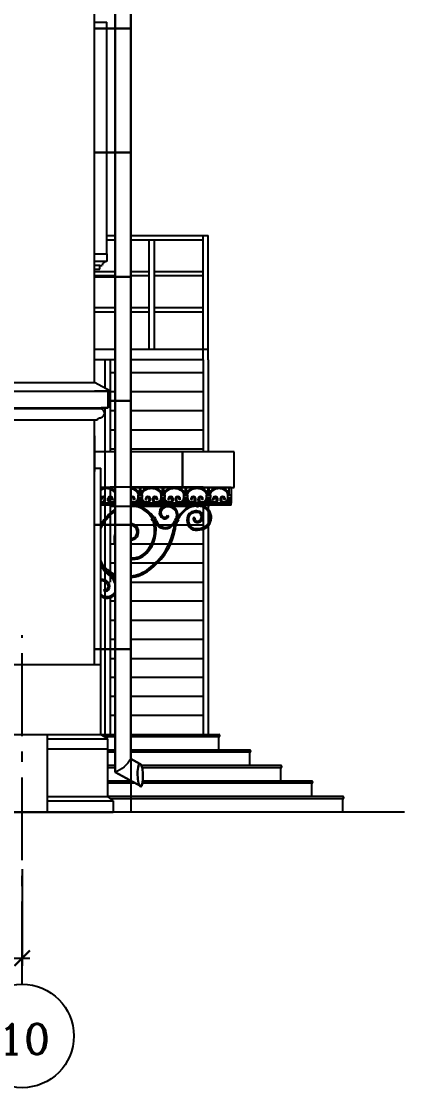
# Model space of a CAD drawing. Header units: millimetres. Extents: x 60 to 102290, y 34 to 65730.
# Drawn here: x 44572 to 48278, y 48708 to 59019 of the extents above; entities that cross this region are included whole.
import ezdxf

# ---------------------------------------------------------------- set-up
doc = ezdxf.new("R2010")
doc.units = ezdxf.units.MM
doc.linetypes.add('GOST2.303 6', pattern=[12, 8, -1.5, 1, -1.5])
doc.layers.add('axes', color=40, linetype='GOST2.303 6')
doc.layers.add('dim', color=4, linetype='Continuous')
doc.styles.add('GOST 2.304', font='romanc.shx', dxfattribs={"oblique": 15})
doc.dimstyles.new('SPDS', dxfattribs={"dimscale": 100, "dimtxt": 2.5, "dimasz": 1.5, "dimexe": 0.75, "dimexo": 0.625, "dimtad": 1, "dimdec": 0, "dimrnd": 0.001, "dimtxsty": 'GOST 2.304', "dimblk": 'ARCHTICK', "dimcen": 2.5, "dimdle": 0.75, "dimadec": 0, "dimazin": 2, "dimtfac": 0.75, "dimtdec": 0, "dimtmove": 1, "dimatfit": 3, "dimfxl": 1.25, "dimtolj": 1, "dimarcsym": 0})

# ---------------------------------------------------------------- blocks, each defined once
blk = doc.blocks.new('129')
at = {"lineweight": 25, "ltscale": 100}
blk.add_line((210662, 160223), (210512, 160223), dxfattribs=at)
at = {"lineweight": 30, "ltscale": 100}
for p, q in [((211010, 159114), (211360, 159114)), ((211010, 157914), (211360, 157914)), ((211010, 156714), (211360, 156714)), ((211010, 155514), (211230, 155514)), ((211010, 154314), (211360, 154314)), ((211010, 153114), (211360, 153114))]:
    blk.add_line(p, q, dxfattribs=at)
at = {"lineweight": 25, "ltscale": 100}
for points in [[(210397, 160463), (210397, 160363), (210777, 160363), (210777, 160462)], [(210512, 160223), (210397, 160363), (210397, 160462), (210777, 160462), (210777, 160363), (210662, 160223), (210512, 160223)]]:
    blk.add_lwpolyline(points, dxfattribs=at)
at = {"lineweight": 30, "ltscale": 100}
for points in [[(210921, 152004), (211010, 152053), (211010, 152415), (211010, 155830), (211010, 155830), (211010, 155830), (211010, 155830), (211010, 159816), (210512, 160088), (210512, 160223), (210397, 160363), (210397, 160462), (210777, 160462), (210777, 160363), (210662, 160223), (210662, 160149), (211160, 159878), (211160, 155787), (211160, 155787), (211160, 155787), (211160, 155787), (211160, 152390), (211160, 151924), (210913, 151787)], [(211200, 160211), (210785, 159939)]]:
    blk.add_lwpolyline(points, dxfattribs=at)
at = {"lineweight": 25, "ltscale": 100}
for centre, radius, start, end in [((210529, 160260), 173, 264.337, 320.0463), ((211014, 160019), 203, 268.6861, 315.6973), ((211268, 152200), 297, 209.7272, 248.6919)]:
    blk.add_arc(centre, radius, start, end, dxfattribs=at)
at = {"lineweight": 30, "ltscale": 100}
for centre, radius, start, end in [((211516, 151882), 624, 173.814, 185.2682), ((210574, 151906), 370, 346.3312, 9.5673)]:
    blk.add_arc(centre, radius, start, end, dxfattribs=at)
blk.add_ellipse((210917, 151929), major_axis=(4.3, 74.9), ratio=0.306968, start_param=-1.017227, end_param=1.316959, dxfattribs=at)
at = {"lineweight": 30, "ltscale": 100, "extrusion": (0, 0, -1)}
blk.add_ellipse((210917, 151861), major_axis=(4.3, 74.9), ratio=0.306968, start_param=2.163889, end_param=4.180241, dxfattribs=at)
blk = doc.blocks.new('_ArchTick')
at = {"color": 0, "linetype": 'ByBlock', "const_width": 0.15}
blk.add_lwpolyline([(-0.5, -0.5), (0.5, 0.5)], dxfattribs=at)
blk = doc.blocks.new('*D5')
at = {"layer": 'Defpoints', "color": 0, "ltscale": 100, "transparency": 16777216}
for p in [(7380, 50856), (44580, 50883), (44580, 49960)]:
    blk.add_point(p, dxfattribs=at)
at = {"layer": 'dim', "color": 0, "lineweight": -2, "ltscale": 100, "transparency": 16777216}
for p, q in [((7380, 50794), (7380, 49885)), ((44580, 50821), (44580, 49885)), ((7305, 49960), (44655, 49960))]:
    blk.add_line(p, q, dxfattribs=at)
at = {"layer": 'dim', "color": 0, "lineweight": -2, "ltscale": 100, "transparency": 16777216, "xscale": 150, "yscale": 150, "zscale": 150, "rotation": 180}
blk.add_blockref('_ArchTick', (7380, 49960), dxfattribs=at)
at = {"layer": 'dim', "color": 0, "lineweight": -2, "ltscale": 100, "transparency": 16777216, "xscale": 150, "yscale": 150, "zscale": 150}
blk.add_blockref('_ArchTick', (44580, 49960), dxfattribs=at)
at = {"layer": 'dim', "color": 0, "ltscale": 100, "transparency": 16777216, "insert": (25980, 50148), "char_height": 250, "attachment_point": 5, "style": 'GOST 2.304'}
blk.add_mtext('\\A1;37200', dxfattribs=at)

msp = doc.modelspace()

# ---------------------------------------------------------------- linework, layer by layer
at = {"ltscale": 50}
msp.add_line((45629.1, 59938.3), (45629.1, 51372), dxfattribs=at)
at = {"ltscale": 100}
for p, q in [((45279.6, 55528.3), (45279.6, 59782.1)), ((45279.9, 59012.1), (45399.9, 59012.1)), ((45399.9, 56772.1), (45399.9, 59012.1)), ((46329.6, 55747.3), (46329.6, 56947.4)), ((46379.6, 55747.3), (46379.6, 56947.4)), ((45808.4, 55847.4), (45808.4, 56907.4)), ((45279.9, 56772.1), (45399.9, 56772.1)), ((45399.9, 56772.1), (45399.9, 56697.1)), ((45399.9, 56697.1), (45279.9, 56697.1)), ((45279.9, 56622.1), (45329.9, 56622.1)), ((45329.9, 56657.1), (45354.9, 56657.1)), ((45329.9, 56622.1), (45329.9, 56657.1)), ((45479.6, 55847.4), (45279.6, 55847.4)), ((46379.6, 55847.4), (45629.6, 55847.4)), ((45479.6, 55747.3), (45279.6, 55747.3)), ((45379.6, 55747.3), (45379.6, 55472.8)), ((45429.6, 55747.3), (45429.6, 54856)), ((46329.6, 55747.3), (45629.6, 55747.3)), ((46329.6, 55747.3), (46329.6, 54856)), ((46379.6, 55747.3), (46379.6, 54856)), ((45479.6, 55619.8), (45429.6, 55619.8)), ((46329.6, 55619.8), (45629.6, 55619.8)), ((41043.1, 55528.3), (45279.6, 55528.3)), ((45434.9, 55442.1), (45279.9, 55528.3)), ((41043.1, 55442.1), (45434.9, 55442.1)), ((45409.9, 55442.1), (45279.9, 55442.1)), ((45409.9, 55302.1), (45409.9, 55442.1)), ((45409.9, 55442.1), (45434.9, 55442.1)), ((45409.9, 55442.1), (45409.9, 55282.1)), ((45409.9, 55282.1), (45409.9, 55422.1)), ((45479.6, 55435.7), (45429.6, 55435.7)), ((46329.6, 55435.7), (45629.6, 55435.7)), ((41043.1, 55282.1), (45409.6, 55282.1)), ((41043.1, 55282.1), (45409.6, 55282.1)), ((45344.6, 55272), (41043.1, 55272)), ((45344.9, 55282.1), (45409.9, 55282.1)), ((45409.9, 55282.1), (45344.9, 55282)), ((45344.9, 55282), (45344.9, 55272)), ((45379.6, 55282), (45379.6, 54856)), ((41043.1, 55167), (45279.6, 55167)), ((45279.6, 52797), (45279.6, 55167)), ((45279.9, 55167), (45309.9, 55167)), ((45479.6, 55251.6), (45429.6, 55251.6)), ((46329.6, 55251.6), (45629.6, 55251.6)), ((45429.6, 55067.5), (45479.6, 55067.5)), ((45629.6, 55067.5), (46329.6, 55067.5)), ((45279.6, 55011.1), (45279.6, 54914.7)), ((45279.6, 54914.7), (45279.6, 54666.4)), ((45479.9, 54856), (45279.9, 54856)), ((45479.6, 54883.4), (45429.6, 54883.4)), ((45629.5, 54511.2), (45629.5, 54856)), ((46129.5, 54856), (45629.5, 54856)), ((45629.5, 54856), (45629.5, 54511.2)), ((46329.6, 54883.4), (45629.6, 54883.4)), ((46629.4, 54856), (46129.5, 54856)), ((46629.4, 54511.2), (46629.4, 54856)), ((45279.9, 54697.1), (45339.9, 54697.1)), ((45279.9, 54697.1), (45339.9, 54697.1)), ((45339.9, 52797), (45339.9, 54697.1)), ((45479.9, 54511.2), (45339.9, 54511.2)), ((45339.9, 54511.2), (45479.9, 54511.2)), ((45379.6, 54511.2), (45379.6, 53458)), ((46329.6, 54515.2), (45429.6, 54515.2)), ((45429.6, 54511.2), (45429.6, 53594.8)), ((45629.5, 54511.2), (46129.5, 54511.2)), ((46129.5, 54511.2), (46629.4, 54511.2)), ((45339.9, 54151.5), (45339.9, 54341.2)), ((46329.6, 54341.2), (46329.6, 52122)), ((46379.6, 54341.2), (46379.6, 52122)), ((45429.6, 54331.1), (46209.4, 54331.1)), ((46329.6, 54147), (45429.6, 54147)), ((45339.9, 53803.7), (45339.9, 54118)), ((45479.6, 53962.9), (45429.6, 53962.9)), ((46329.6, 53962.9), (45629.6, 53962.9)), ((45479.6, 53778.9), (45429.6, 53778.9)), ((46329.6, 53778.9), (45629.6, 53778.9)), ((45472.8, 53594.8), (45479.6, 53594.8)), ((45629.6, 53594.8), (46329.6, 53594.8)), ((45379.6, 53442.9), (45379.6, 52122)), ((45429.6, 53460.9), (45429.6, 52122)), ((45479.6, 53410.7), (45429.6, 53410.7)), ((46329.6, 53410.7), (45629.6, 53410.7)), ((45479.6, 53226.6), (45429.6, 53226.6)), ((46329.6, 53226.6), (45629.6, 53226.6)), ((45479.6, 53042.5), (45429.6, 53042.5)), ((46329.6, 53042.5), (45629.6, 53042.5)), ((45339.6, 52797), (44054.2, 52797)), ((45339.6, 52122), (45339.6, 52797)), ((45429.6, 52858.4), (45479.6, 52858.4)), ((45629.6, 52858.4), (46329.6, 52858.4)), ((45479.6, 52674.3), (45429.6, 52674.3)), ((46329.6, 52674.3), (45629.6, 52674.3)), ((45479.6, 52490.2), (45429.6, 52490.2)), ((46329.6, 52490.2), (45629.6, 52490.2)), ((45479.6, 52306.1), (45429.6, 52306.1)), ((46329.6, 52306.1), (45629.6, 52306.1)), ((41043.1, 52122), (45339.6, 52122)), ((44824.2, 51372), (44824.2, 52122)), ((45409.6, 52081.8), (45339.6, 52122)), ((45339.9, 52122), (45479.9, 52122)), ((45409.6, 51522), (45409.6, 52081.8)), ((45629.9, 52122), (46479.9, 52122)), ((46479.9, 51972), (46479.9, 52102)), ((45409.6, 51982), (44824.2, 51982)), ((45479.9, 51972), (45409.9, 51972)), ((46779.9, 51972), (45629.9, 51972)), ((46779.9, 51822), (46779.9, 51952)), ((45479.9, 51822), (45409.9, 51822)), ((47079.9, 51822), (45734.4, 51822)), ((47079.9, 51672), (47079.9, 51802)), ((45636.5, 51672), (45409.9, 51672)), ((47379.9, 51672), (45741.7, 51672)), ((47379.9, 51523.5), (47379.9, 51653.5)), ((44824.2, 51522), (45409.6, 51522)), ((44824.2, 51481.8), (45459.6, 51481.8)), ((45459.6, 51481.8), (45409.6, 51522)), ((45742.6, 51522), (45409.9, 51522)), ((45459.6, 51481.8), (45459.6, 51372)), ((47679.9, 51522), (45742.6, 51522)), ((47679.9, 51372), (47679.9, 51502)), ((48277.5, 51372), (3667.2, 51372)), ((6499.3, 51372), (45459.6, 51372))]:
    msp.add_line(p, q, dxfattribs=at)
at = {"ltscale": 4}
for p, q in [((45329.9, 56657.1), (45279.9, 56657.1)), ((45379.9, 54856), (45379.9, 54511.2)), ((46129.5, 54511.2), (46129.5, 54856)), ((46129.5, 54856), (46129.5, 54511.2)), ((45339.9, 54495.5), (45339.9, 54511.2)), ((45339.9, 54407.6), (45339.9, 54483.7)), ((45998.4, 54511.2), (45629.9, 54511.2)), ((46329.7, 54511.2), (45998.4, 54511.2)), ((46599.9, 54511.2), (46329.7, 54511.2)), ((46580.1, 54435.9), (46580.1, 54511.2)), ((45339.5, 54393.6), (45349.2, 54396.1)), ((45339.9, 54372.6), (45339.9, 54393.7)), ((45339.9, 54361.2), (45339.9, 54362.2)), ((45479.9, 54361.2), (45339.9, 54361.2)), ((45479.9, 54341.2), (45339.9, 54341.2)), ((45455, 54393.6), (45445.3, 54396.1)), ((45479.9, 54435.9), (45479.4, 54435.9)), ((45479.4, 54435.9), (45479.4, 54415.9)), ((45479.9, 54415.9), (45479.4, 54415.9)), ((45638.4, 54366.2), (45629.9, 54366.2)), ((45638.4, 54325.8), (45638.4, 54366.2)), ((46264, 54361.2), (45638.4, 54361.2)), ((46264, 54341.2), (45638.4, 54341.2)), ((45667.1, 54393.6), (45657.4, 54396.1)), ((45739.8, 54435.9), (45699.4, 54435.9)), ((45699.4, 54435.9), (45699.4, 54415.9)), ((45739.8, 54415.9), (45699.4, 54415.9)), ((45739.8, 54435.9), (45739.8, 54415.9)), ((45772.7, 54393.6), (45782.4, 54396.1)), ((45887.1, 54393.6), (45877.4, 54396.1)), ((45959.8, 54435.9), (45919.4, 54435.9)), ((45919.4, 54435.9), (45919.4, 54415.9)), ((45959.8, 54415.9), (45919.4, 54415.9)), ((45959.8, 54435.9), (45959.8, 54415.9)), ((45992.7, 54393.6), (46002.4, 54396.1)), ((46107.1, 54393.6), (46097.4, 54396.1)), ((46179.8, 54435.9), (46139.4, 54435.9)), ((46139.4, 54435.9), (46139.4, 54415.9)), ((46179.8, 54415.9), (46139.4, 54415.9)), ((46179.8, 54435.9), (46179.8, 54415.9)), ((46212.7, 54393.6), (46222.4, 54396.1)), ((46264, 54325.8), (46264, 54366.2)), ((46284, 54366.2), (46264, 54366.2)), ((46284, 54325.8), (46284, 54366.2)), ((46599.9, 54361.2), (46284, 54361.2)), ((46599.9, 54341.2), (46284, 54341.2)), ((46327.1, 54393.6), (46317.4, 54396.1)), ((46399.8, 54435.9), (46359.4, 54435.9)), ((46359.4, 54435.9), (46359.4, 54415.9)), ((46399.8, 54415.9), (46359.4, 54415.9)), ((46399.8, 54435.9), (46399.8, 54415.9)), ((46424.8, 54393.6), (46434.5, 54396.1)), ((46540.3, 54393.6), (46530.6, 54396.1)), ((46604.9, 54435.9), (46564.7, 54435.9)), ((46564.7, 54435.9), (46564.7, 54415.9)), ((46564.7, 54415.9), (46604.9, 54415.9)), ((46580.1, 54415.9), (46580.1, 54341.2)), ((46586.3, 54341.2), (46580.1, 54347.5)), ((46599.9, 54341.8), (46580.5, 54361.2)), ((46599.9, 54355.9), (46594.6, 54361.2)), ((46599.9, 54341.2), (46599.9, 54361.2)), ((46599.9, 54341.2), (46599.9, 54361.2)), ((46604.9, 54415.9), (46604.9, 54435.9)), ((45638.4, 54325.8), (45629.9, 54325.8)), ((45985.8, 54242.6), (45996.8, 54232.4)), ((46284, 54325.8), (46264, 54325.8)), ((45831.3, 54207.6), (45862.6, 54226.2)), ((45841.5, 54190.4), (45831.3, 54207.6)), ((45841.5, 54190.4), (45872.8, 54209)), ((45872.8, 54209), (45862.6, 54226.2)), ((46063.1, 54212.9), (46054.4, 54194.9)), ((46081.9, 54181.7), (46054.4, 54194.9)), ((46090.5, 54199.8), (46063.1, 54212.9)), ((46090.5, 54199.8), (46081.9, 54181.7)), ((46248.5, 54217.3), (46233.5, 54218.2)), ((45339.6, 53634.3), (45339.6, 53762.8)), ((45339.9, 53622.4), (45339.9, 53765.8)), ((45404, 53721.6), (45379.8, 53693)), ((45404, 53721.6), (45419.3, 53708.6)), ((45379.8, 53693), (45395.1, 53680.1)), ((45419.3, 53708.6), (45395.1, 53680.1)), ((45339.9, 53479.2), (45339.9, 53607.7)), ((45379.3, 53529.3), (45367.9, 53519.6)), ((44824.2, 52081.8), (45409.6, 52081.8)), ((45479.9, 52102), (45374.7, 52102)), ((46479.9, 52102), (45629.9, 52102)), ((45479.9, 51952), (45409.9, 51952)), ((46779.9, 51952), (45629.9, 51952)), ((45479.9, 51802), (45409.9, 51802)), ((47079.9, 51802), (45740.6, 51802)), ((45672.4, 51652), (45409.9, 51652)), ((47379.9, 51652), (45744.6, 51652)), ((45734.8, 51502), (45434.8, 51502)), ((47679.9, 51502), (45734.8, 51502))]:
    msp.add_line(p, q, dxfattribs=at)
at = {"ltscale": 4, "extrusion": (-1, -2.44929e-16, 0)}
for p, q in [((45714.9, 54511.2), (45714.9, 54435.9)), ((45724.9, 54511.2), (45724.9, 54435.9)), ((45934.9, 54511.2), (45934.9, 54435.9)), ((45944.9, 54511.2), (45944.9, 54435.9)), ((46154.9, 54511.2), (46154.9, 54435.9)), ((46164.9, 54511.2), (46164.9, 54435.9)), ((46374.9, 54511.2), (46374.9, 54435.9)), ((46384.9, 54511.2), (46384.9, 54435.9)), ((46599.9, 54511.2), (46599.9, 54435.9)), ((45714.9, 54415.9), (45714.9, 54361.2)), ((45724.9, 54415.9), (45724.9, 54361.2)), ((45934.9, 54415.9), (45934.9, 54361.2)), ((45944.9, 54415.9), (45944.9, 54361.2)), ((46154.9, 54415.9), (46154.9, 54361.2)), ((46164.9, 54415.9), (46164.9, 54361.2)), ((46374.9, 54415.9), (46374.9, 54361.2)), ((46384.9, 54415.9), (46384.9, 54361.2)), ((46599.9, 54415.9), (46599.9, 54361.2))]:
    msp.add_line(p, q, dxfattribs=at)
at = {"ltscale": 4, "extrusion": (-2.44929e-16, 1, 0)}
for p, q in [((45714.9, 54511.2), (45724.9, 54511.2)), ((45934.9, 54511.2), (45944.9, 54511.2)), ((46374.9, 54511.2), (46384.9, 54511.2)), ((46589.9, 54511.2), (46599.9, 54511.2)), ((45714.9, 54341.2), (45724.9, 54341.2)), ((45714.9, 54341.2), (45724.9, 54341.2)), ((45714.9, 54341.2), (45724.9, 54341.2)), ((45934.9, 54341.2), (45944.9, 54341.2)), ((45934.9, 54341.2), (45944.9, 54341.2)), ((45934.9, 54341.2), (45944.9, 54341.2)), ((46154.9, 54341.2), (46164.9, 54341.2)), ((46154.9, 54341.2), (46164.9, 54341.2)), ((46154.9, 54341.2), (46164.9, 54341.2)), ((46374.9, 54341.2), (46384.9, 54341.2)), ((46374.9, 54341.2), (46384.9, 54341.2)), ((46589.8, 54361.2), (46599.9, 54361.2)), ((46589.8, 54361.2), (46599.9, 54361.2))]:
    msp.add_line(p, q, dxfattribs=at)
at = {"ltscale": 90}
msp.add_line((47973.2, 51372), (47503, 51372), dxfattribs=at)
at = {"ltscale": 100}
for points in [[(45399.9, 56947.4), (45479.6, 56947.4)], [(45629.6, 56947.4), (46379.6, 56947.4)], [(46379.6, 55847.4), (46379.6, 56947.4)], [(45399.9, 56907.4), (45479.6, 56907.4)], [(45629.6, 56907.4), (46329.6, 56907.4)], [(45858.4, 55847.4), (45858.4, 56907.4)], [(45279.6, 56600.7), (45479.6, 56600.7)], [(45279.6, 56560.7), (45479.6, 56560.7)], [(45629.6, 56600.7), (45808.4, 56600.7)], [(45629.6, 56560.7), (45808.4, 56560.7)], [(45858.4, 56600.7), (46329.6, 56600.7)], [(45858.4, 56560.7), (46329.6, 56560.7)], [(45279.6, 56250.8), (45479.6, 56250.8)], [(45279.6, 56210.8), (45479.6, 56210.8)], [(45629.6, 56250.8), (45808.4, 56250.8)], [(45629.6, 56210.8), (45808.4, 56210.8)], [(45858.4, 56250.8), (46329.6, 56250.8)], [(45858.4, 56210.8), (46329.6, 56210.8)]]:
    msp.add_lwpolyline(points, dxfattribs=at)
for centre, radius, start, end in [((45394.9, 56657.1), 40, 90, 180), ((45329.8, 55229.5), 45.1, 289.57195, 70.42805), ((46479.9, 52112), 10, 270, 90), ((46779.9, 51962), 10, 270, 90), ((47079.9, 51812), 10, 270, 90), ((47379.9, 51662), 10, 270, 90), ((47679.9, 51512), 10, 270, 90)]:
    msp.add_arc(centre, radius, start, end, dxfattribs=at)
at = {"ltscale": 4}
for centre, radius, start, end in [((45385.9, 54415.3), 92.4, 110.90328, 119.86501), ((45386, 54415.3), 82.5, 111.13416, 123.95268), ((45422.1, 54298.6), 214.5, 98.32383, 108.81967), ((45423.2, 54295.1), 208.2, 99.02269, 108.78037), ((45397.3, 54451.2), 50, 82.31826, 97.68174), ((45372.4, 54298.6), 214.5, 71.18033, 81.67617), ((45371.4, 54295.3), 208, 71.21454, 80.9824), ((45408.6, 54415.3), 82.5, 34.54655, 68.86584), ((45408.6, 54415.3), 92.4, 39.54917, 69.09672), ((45397.5, 54425.9), 86.9, 18.53993, 24.59001), ((45584.3, 54228.6), 283.8, 74.17815, 80.74849), ((45583.6, 54223.5), 278.9, 74.50506, 80.43929), ((45628.1, 54414.3), 83.5, 35.77245, 68.97862), ((45628.7, 54415.3), 92.4, 34.54534, 69.09672), ((45623.2, 54425.9), 81.7, 7.02825, 27.14511), ((45623.2, 54425.9), 91.7, 6.25879, 27.14511), ((45816.6, 54425.9), 91.7, 152.85489, 173.74121), ((45811.1, 54415.3), 92.4, 110.90328, 145.45466), ((45816.6, 54425.9), 81.7, 152.85489, 172.97175), ((45811.7, 54414.3), 83.5, 111.02138, 144.22755), ((45855.5, 54228.6), 283.8, 96.2929, 105.82185), ((45856.2, 54223.5), 278.9, 96.60349, 105.49494), ((45829.9, 54450.9), 50, 83.39651, 96.60349), ((45829.9, 54461), 50, 83.7071, 96.2929), ((45804.3, 54228.6), 283.8, 74.17815, 83.7071), ((45803.6, 54223.5), 278.9, 74.50506, 83.39651), ((45848.1, 54414.3), 83.5, 35.77245, 68.97862), ((45848.7, 54415.3), 92.4, 34.54534, 69.09672), ((45843.2, 54425.9), 81.7, 7.02825, 27.14511), ((45843.2, 54425.9), 91.7, 6.25879, 27.14511), ((46036.6, 54425.9), 91.7, 152.85489, 173.74121), ((46031.1, 54415.3), 92.4, 110.90328, 145.45466), ((46036.6, 54425.9), 81.7, 152.85489, 172.97175), ((46031.7, 54414.3), 83.5, 111.02138, 144.22755), ((46075.5, 54228.6), 283.8, 96.2929, 105.82185), ((46076.2, 54223.5), 278.9, 96.60349, 105.49494), ((46049.9, 54450.9), 50, 83.39651, 96.60349), ((46049.9, 54461), 50, 83.7071, 96.2929), ((46024.3, 54228.6), 283.8, 74.17815, 83.7071), ((46023.6, 54223.5), 278.9, 74.50506, 83.39651), ((46068.1, 54414.3), 83.5, 35.77245, 68.97862), ((46068.7, 54415.3), 92.4, 34.54534, 69.09672), ((46063.2, 54425.9), 81.7, 7.02825, 27.14511), ((46063.2, 54425.9), 91.7, 6.25879, 27.14511), ((46256.6, 54425.9), 91.7, 152.85489, 173.74121), ((46251.1, 54415.3), 92.4, 110.90328, 145.45466), ((46256.6, 54425.9), 81.7, 152.85489, 172.97175), ((46251.7, 54414.3), 83.5, 111.02138, 144.22755), ((46295.5, 54228.6), 283.8, 96.2929, 105.82185), ((46296.2, 54223.5), 278.9, 96.60349, 105.49494), ((46269.9, 54450.9), 50, 83.39651, 96.60349), ((46269.9, 54461), 50, 83.7071, 96.2929), ((46244.3, 54228.6), 283.8, 74.17815, 83.7071), ((46243.6, 54223.5), 278.9, 74.50506, 83.39651), ((46288.1, 54414.3), 83.5, 35.77245, 68.97862), ((46288.7, 54415.3), 92.4, 34.54534, 69.09672), ((46283.2, 54425.9), 81.7, 7.02825, 27.14511), ((46283.2, 54425.9), 91.7, 6.25879, 27.14511), ((46476.7, 54425.9), 91.7, 152.85489, 173.74121), ((46471.2, 54415.3), 92.4, 110.90328, 145.45466), ((46482.3, 54425.9), 86.9, 155.40999, 173.40571), ((46471.2, 54415.3), 82.5, 111.13416, 145.45345), ((46507.4, 54298.6), 214.5, 98.32383, 108.81967), ((46508.4, 54295.3), 208, 99.0176, 108.78546), ((46482.5, 54451.2), 50, 82.31826, 97.68174), ((46482.5, 54461.2), 50, 82.88778, 97.11222), ((46457.7, 54298.6), 214.5, 71.18033, 81.67617), ((46456.6, 54295.1), 208.2, 71.21963, 80.97731), ((46493.8, 54415.3), 82.5, 34.54655, 68.86584), ((46493.9, 54415.3), 92.4, 34.54534, 69.09672), ((46482.8, 54425.9), 86.9, 6.59429, 24.59001), ((46488.4, 54425.9), 91.7, 6.25879, 27.14511), ((45364.8, 54399.9), 26.1, 120.43855, 193.95794), ((45348.5, 54399.3), 28, 252.23612, 308.53129), ((45348.5, 54399.3), 38, 256.99986, 306.22853), ((45364.8, 54399.9), 16.1, 120.43855, 193.95794), ((45362.4, 54405), 20.5, 56.28287, 121.80204), ((45362.5, 54404.7), 10.8, 61.98389, 122.57757), ((45355.2, 54396.3), 21.8, 299.58066, 55.30071), ((45355.1, 54396.2), 31.9, 299.84341, 54.02139), ((45439.5, 54396.2), 31.9, 125.97861, 240.15659), ((45439.4, 54396.3), 21.8, 124.69929, 240.41934), ((45432.1, 54405), 20.5, 58.19796, 123.71713), ((45446.1, 54399.3), 38, 233.77147, 321.59342), ((45432.1, 54404.7), 10.8, 57.42243, 118.01611), ((45446.1, 54399.3), 28, 231.46871, 320.86279), ((45429.8, 54399.9), 16.1, 346.04206, 59.56145), ((45429.8, 54399.9), 26.1, 346.04206, 59.56145), ((45426.3, 54421.8), 57.9, 315.91945, 337.89764), ((45423.4, 54424.1), 71.5, 317.29162, 322.23361), ((45651.4, 54396.3), 21.8, 124.69929, 240.41934), ((45651.5, 54396.2), 31.9, 125.97861, 132.6978), ((45651.5, 54396.2), 31.9, 227.3022, 240.15659), ((45644.2, 54405), 20.5, 58.19796, 123.71713), ((45661.3, 54410.2), 48.9, 238.33684, 315.0093), ((45634.3, 53934.8), 406.5, 79.11175, 89.41089), ((45644.1, 54404.7), 10.8, 57.42243, 118.01611), ((45661.4, 54410.1), 38.8, 237.62939, 314.48791), ((45641.8, 54399.9), 16.1, 346.04206, 59.56145), ((45641.8, 54399.9), 26.1, 346.04206, 59.56145), ((45643.4, 54424.2), 61.6, 317.29734, 352.25698), ((45643.4, 54424.1), 71.5, 317.29162, 353.36074), ((45719.9, 54346.4), 11.5, 206.68791, 333.31209), ((45796.4, 54424.1), 71.5, 186.63926, 222.70838), ((45796.4, 54424.2), 61.6, 187.74302, 222.70266), ((45778.5, 54410.2), 48.9, 224.9907, 301.66316), ((45778.4, 54410.1), 38.8, 225.51209, 302.37061), ((45798, 54399.9), 26.1, 120.43855, 193.95794), ((45798, 54399.9), 16.1, 120.43855, 193.95794), ((45795.6, 54405), 20.5, 56.28287, 121.80204), ((45795.7, 54404.7), 10.8, 61.98389, 122.57757), ((45788.4, 54396.3), 21.8, 299.58066, 55.30071), ((45788.3, 54396.2), 31.9, 299.84341, 54.02139), ((45871.5, 54396.2), 31.9, 125.97861, 240.15659), ((45871.4, 54396.3), 21.8, 124.69929, 240.41934), ((45864.2, 54405), 20.5, 58.19796, 123.71713), ((45881.3, 54410.2), 48.9, 238.33684, 315.0093), ((45864.1, 54404.7), 10.8, 57.42243, 118.01611), ((45881.4, 54410.1), 38.8, 237.62939, 314.48791), ((45861.8, 54399.9), 16.1, 346.04206, 59.56145), ((45861.8, 54399.9), 26.1, 346.04206, 59.56145), ((45863.4, 54424.2), 61.6, 317.29734, 352.25698), ((45863.4, 54424.1), 71.5, 317.29162, 353.36074), ((45939.9, 54346.4), 11.5, 206.68791, 333.31209), ((45989.5, 54254), 87.3, 65.50691, 127.51867), ((46016.4, 54424.1), 71.5, 186.63926, 222.70838), ((46016.4, 54424.2), 61.6, 187.74302, 222.70266), ((45998.5, 54410.2), 48.9, 224.9907, 301.66316), ((45998.4, 54410.1), 38.8, 225.51209, 302.37061), ((46018, 54399.9), 26.1, 120.43855, 193.95794), ((46018, 54399.9), 16.1, 120.43855, 193.95794), ((46015.6, 54405), 20.5, 56.28287, 121.80204), ((46015.7, 54404.7), 10.8, 61.98389, 122.57757), ((46008.4, 54396.3), 21.8, 299.58066, 55.30071), ((46008.3, 54396.2), 31.9, 299.84341, 54.02139), ((46091.5, 54396.2), 31.9, 125.97861, 240.15659), ((46091.4, 54396.3), 21.8, 124.69929, 240.41934), ((46084.2, 54405), 20.5, 58.19796, 123.71713), ((46101.4, 54410.2), 48.9, 238.33684, 315.0093), ((46084.1, 54404.7), 10.8, 57.42243, 118.01611), ((46101.4, 54410.1), 38.8, 237.62939, 314.48791), ((46081.8, 54399.9), 16.1, 346.04206, 59.56145), ((46081.8, 54399.9), 26.1, 346.04206, 59.56145), ((46083.4, 54424.2), 61.6, 317.29734, 352.25698), ((46083.4, 54424.1), 71.5, 317.29162, 353.36074), ((46159.9, 54346.4), 11.5, 206.68791, 333.31209), ((46236.4, 54424.1), 71.5, 186.63926, 222.70838), ((46271.7, 54144.2), 197, 92.23464, 119.43069), ((46236.4, 54424.2), 61.6, 187.74302, 222.70266), ((46218.5, 54410.2), 48.9, 224.9907, 301.66316), ((46218.4, 54410.1), 38.8, 225.51209, 302.37061), ((46238, 54399.9), 26.1, 120.43855, 193.95794), ((46238, 54399.9), 16.1, 120.43855, 193.95794), ((46235.6, 54405), 20.5, 56.28287, 121.80204), ((46235.7, 54404.7), 10.8, 61.98389, 122.57757), ((46228.4, 54396.3), 21.8, 299.58066, 55.30071), ((46228.3, 54396.2), 31.9, 299.84341, 54.02139), ((46311.5, 54396.2), 31.9, 125.97861, 240.15659), ((46271.7, 54144.2), 197, 73.28376, 86.41517), ((46311.4, 54396.3), 21.8, 124.69929, 240.41934), ((46304.2, 54405), 20.5, 58.19796, 123.71713), ((46321.4, 54410.2), 48.9, 238.33684, 315.0093), ((46304.1, 54404.7), 10.8, 57.42243, 118.01611), ((46321.4, 54410.1), 38.8, 237.62939, 314.48791), ((46301.8, 54399.9), 16.1, 346.04206, 59.56145), ((46301.8, 54399.9), 26.1, 346.04206, 59.56145), ((46303.4, 54424.2), 61.6, 317.29734, 352.25698), ((46303.4, 54424.1), 71.5, 317.29162, 353.36074), ((46379.9, 54346.4), 11.5, 206.68791, 333.31209), ((46456.4, 54424.1), 71.5, 186.63926, 222.70838), ((46453.5, 54421.8), 57.9, 185.89923, 224.08055), ((46433.7, 54399.3), 38, 218.40658, 306.22853), ((46433.7, 54399.3), 28, 219.13721, 308.53129), ((46450.1, 54399.9), 26.1, 120.43855, 193.95794), ((46450.1, 54399.9), 16.1, 120.43855, 193.95794), ((46447.7, 54405), 20.5, 56.28287, 121.80204), ((46447.7, 54404.7), 10.8, 61.98389, 122.57757), ((46440.4, 54396.3), 21.8, 299.58066, 55.30071), ((46440.3, 54396.2), 31.9, 299.84341, 54.02139), ((46524.7, 54396.2), 31.9, 125.97861, 240.15659), ((46524.7, 54396.3), 21.8, 124.69929, 240.41934), ((46517.4, 54405), 20.5, 58.19796, 123.71713), ((46531.4, 54399.3), 38, 233.77147, 321.59342), ((46517.3, 54404.7), 10.8, 57.42243, 118.01611), ((46531.4, 54399.3), 28, 231.46871, 320.86279), ((46515, 54399.9), 16.1, 346.04206, 59.56145), ((46515, 54399.9), 26.1, 346.04206, 59.56145), ((46511.5, 54421.8), 57.9, 315.91945, 354.10077), ((46508.6, 54424.1), 71.5, 317.29162, 353.36074), ((45743.7, 53916), 467.9, 124.31608, 140.57165), ((45744.4, 53915.3), 453.9, 125.6428, 140.58603), ((45632.7, 54090.9), 240.3, 72.26849, 88.64355), ((45620.8, 54084.9), 249.9, 30.25243, 70.08336), ((45621.3, 54085.7), 264, 30.18132, 70.12601), ((45684.4, 54093.6), 215.5, 36.82761, 52.66926), ((45977.8, 54263.8), 72.4, 124.95658, 184.65363), ((45978.6, 54279), 76, 196.06841, 234.82282), ((45979.2, 54262.7), 59.2, 124.77757, 180.57716), ((45978.6, 54279), 61, 196.06841, 234.82282), ((45989.6, 54253.7), 72.5, 64.54884, 127.45958), ((45942.4, 54271), 51.9, 296.61673, 326.81086), ((45995.6, 54243.7), 79.6, 6.96793, 71.59383), ((45996.5, 54249), 89.3, 4.81218, 70.92247), ((45962.5, 54251.3), 112.1, 338.90415, 1.05818), ((45958.4, 54254.1), 127, 338.03005, 1.06289), ((46356, 54054.9), 317.6, 124.7622, 151.52491), ((46331.4, 54076.5), 275.3, 122.90576, 152.92252), ((46289.1, 54195.5), 116.7, 152.98328, 188.51614), ((46271.7, 54149.1), 182.2, 92.42177, 119.53422), ((46262.1, 54188.8), 97.4, 78.13114, 142.20932), ((46289.1, 54195.5), 101.7, 152.98328, 188.51614), ((46262.2, 54187.7), 83.5, 78.30885, 139.69693), ((46274.2, 54231.9), 37.8, 6.20183, 82.53228), ((46275.1, 54233.6), 51, 2.17902, 82.07737), ((46271.7, 54149.1), 182.2, 73.52542, 86.1287), ((46287.9, 54223), 106.9, 285.53343, 70.61137), ((46291.2, 54220.4), 118.5, 284.19679, 71.71976), ((45672.1, 53968.5), 379.2, 139.82869, 151.14604), ((45672.1, 53968.5), 364.2, 139.82869, 155.77233), ((45606.3, 54047.3), 119.8, 48.96336, 78.61867), ((45606.3, 54046.6), 105.5, 50.42435, 77.08566), ((45619.1, 54081.2), 86.8, 326.17412, 40.60742), ((45550.4, 54101.5), 310.1, 315.88079, 16.52931), ((45550.4, 54101.5), 325.1, 315.88079, 16.52931), ((45620.8, 54084.9), 249.9, 24.81718, 25.66043), ((45621.3, 54085.7), 264, 24.2332, 25.83443), ((45960.9, 54211.6), 100, 195.43996, 296.99487), ((45684.4, 54093.6), 215.5, 26.58053, 31.49908), ((45966.3, 54218.7), 93.7, 197.79705, 292.25506), ((45958.9, 54248.5), 39.7, 232.7466, 289.60277), ((45959.2, 54249.2), 25.4, 233.17059, 284.75298), ((45945, 54267.3), 62.4, 295.83774, 326.05183), ((45888.2, 54293.3), 197.3, 305.13108, 328.34017), ((45884.1, 54296.2), 212.3, 305.13108, 328.34017), ((46356, 54054.9), 317.6, 155.13446, 170.18085), ((45962.5, 54251.3), 112.1, 326.69982, 328.66846), ((46331.4, 54076.5), 275.3, 157.08668, 173.71996), ((45958.4, 54254.1), 127, 326.88127, 328.99996), ((46259.8, 54185.2), 86.4, 184.6221, 251.13504), ((46260.3, 54185.4), 72, 183.99028, 249.33466), ((46281.1, 54215), 47.7, 176.18891, 225.01608), ((46275, 54218.4), 46.3, 233.42717, 291.48874), ((46282.8, 54215.2), 34.3, 176.55465, 219.68355), ((46275, 54218.4), 31.3, 233.42717, 291.48874), ((46277.5, 54223.5), 35.4, 284.74497, 345.06995), ((46278.1, 54222.8), 49.4, 286.33404, 349.12234), ((46242.7, 54225.7), 69.9, 350.71761, 8.51949), ((46204.7, 54221.3), 122.2, 356.30391, 6.69863), ((45709.4, 54001.5), 240.9, 163.71025, 196.90413), ((45614.2, 54025.7), 142.9, 160.09894, 162.30629), ((45632.9, 54080), 59.9, 267.09325, 321.01981), ((45632.9, 54080), 74.9, 267.67574, 321.01997), ((45618.9, 54081.1), 71.9, 327.37791, 40.55706), ((45476.3, 54204.5), 574.7, 314.66413, 350.43972), ((45476.3, 54204.5), 589.7, 314.66413, 350.43972), ((46271.6, 54294.9), 195.6, 258.27393, 284.395), ((46271.6, 54294.9), 180.6, 258.27393, 284.395), ((45646.7, 53995.2), 179.5, 200.78644, 201.69847), ((45646.6, 54004.6), 173.5, 264.47161, 316.73846), ((45646.6, 54004.6), 188.5, 264.9114, 316.67199), ((45551.6, 53888.6), 228.1, 201.86106, 228.56826), ((45551.6, 53888.6), 243.1, 209.44572, 228.63915), ((45541.8, 53845), 216.9, 201.43257, 223.02458), ((45525.4, 54112.2), 475.4, 293.82984, 318.27497), ((45526, 54111.3), 489.4, 293.7225, 318.19297), ((45349.3, 53537.1), 85.8, 40.11, 96.29318), ((45541.8, 53845), 216.9, 228.3231, 232.40175), ((45551.6, 53888.6), 243.1, 233.35575, 252.84919), ((45300.9, 53520.7), 187.2, 16.16175, 54.5378), ((45551.6, 53888.6), 228.1, 233.59526, 251.68147), ((45300.9, 53520.7), 202.2, 27.68132, 54.5378), ((45591.6, 54004.7), 350.8, 276.27185, 291.04112), ((45591.6, 54004.7), 365.8, 276.01367, 291.04112), ((45348.1, 53535.4), 72.8, 40.70564, 96.49584), ((45391.1, 53539.3), 30.4, 220.3832, 322.69213), ((45391.1, 53539.3), 15.4, 220.3832, 322.69213), ((45366.1, 53556.4), 45.7, 324.64877, 35.45701), ((45366.2, 53556.3), 60.6, 324.13003, 36.48387), ((45391.1, 53527.4), 70.3, 223.2392, 265.02816), ((45390.9, 53526.9), 84.7, 233.01154, 264.61143), ((45400.4, 53547.1), 106.1, 260.53795, 318.56009), ((45400.2, 53548), 92, 260.50772, 325.36508), ((45370.6, 53540.9), 114.6, 336.77138, 342.55324)]:
    msp.add_arc(centre, radius, start, end, dxfattribs=at)
at = {"ltscale": 100}
msp.add_open_spline([(45309.9, 55167), (45309.9, 55169.4), (45310, 55173.2), (45314, 55178.6), (45322.1, 55183.7), (45333.4, 55185.2), (45341.7, 55186.4), (45344.9, 55187)], degree=3, knots=[0, 0, 0, 0, 6.9985256, 10.8670224, 19.5881924, 34.9727502, 44.6165661, 44.6165661, 44.6165661, 44.6165661], dxfattribs=at)
at = {"layer": 'axes', "ltscale": 100}
msp.add_line((44579.6, 49708), (44579.6, 53083.9), dxfattribs=at)
at = {"layer": 'axes', "color": 18, "linetype": 'Continuous', "true_color": 0x000000}
msp.add_circle((44579.6, 49208), 500, dxfattribs=at)

# ---------------------------------------------------------------- block references
at = {"xscale": -1.000008334555589, "yscale": 1.000008334555589, "zscale": 1.000008334555589}
msp.add_blockref('129', (256641, -100165.8), dxfattribs=at)

# ---------------------------------------------------------------- texts
at = {"layer": 'axes', "color": 18, "linetype": 'Continuous', "true_color": 0x000000, "style": 'GOST 2.304'}
msp.add_text('10', height=291.67, dxfattribs=at).set_placement((44348.2, 49033))

# ---------------------------------------------------------------- dimensions: what is measured, and where the dimension line sits
at = {"layer": 'dim', "ltscale": 100}
dim = msp.add_linear_dim(base=(44579.6, 49960.4), p1=(7379.6, 50856.3), p2=(44579.6, 50883), dimstyle='SPDS', dxfattribs=at)
dim.commit()
dim.dimension.update_dxf_attribs({"geometry": '*D5', "text_midpoint": (25979.6, 50147.9)})

doc.saveas('drawing.dxf')
